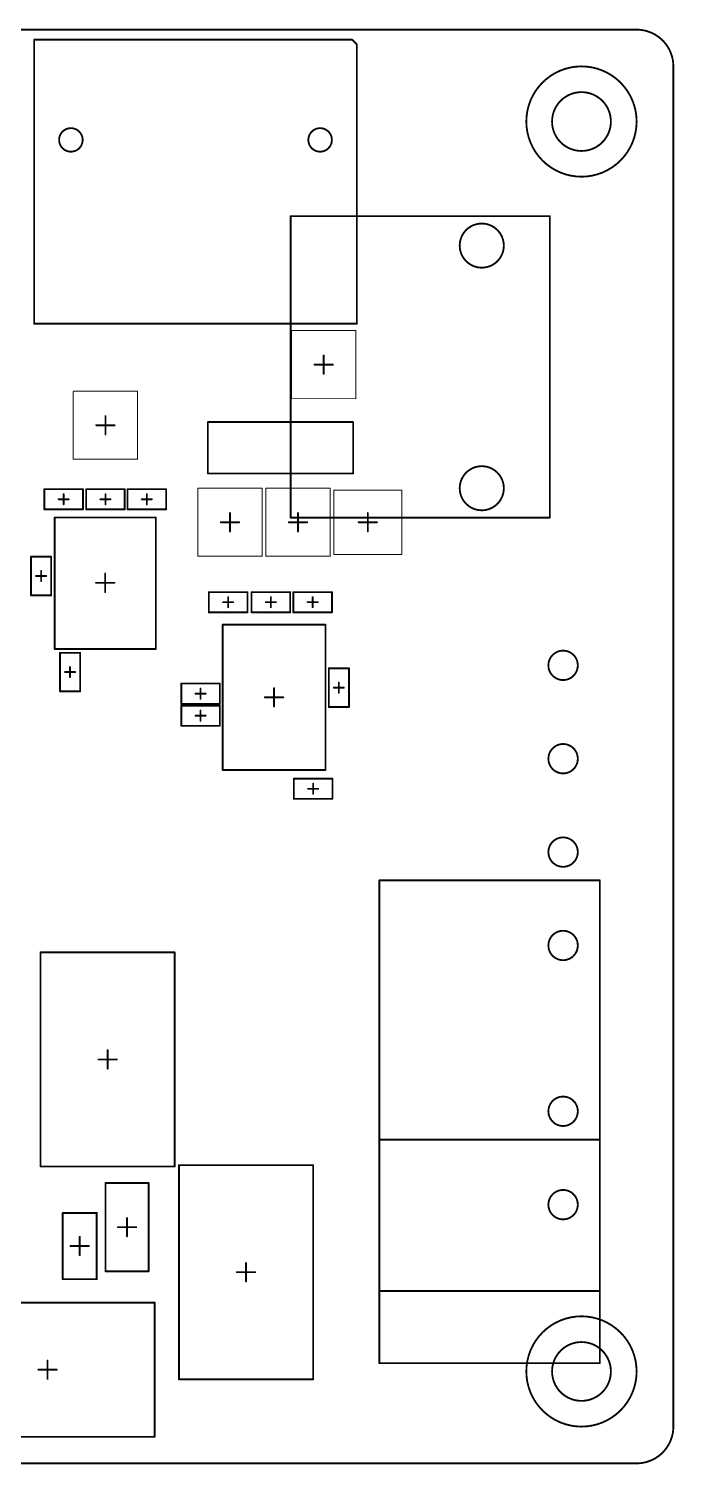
# Model space of a CAD drawing. Header units: millimetres. Extents: x 17 to 252, y 25 to 107.
# Drawn here: x 216.9 to 252.1, y 25 to 103 of the extents above; entities that cross this region are included whole.
import ezdxf

# ---------------------------------------------------------------- set-up
doc = ezdxf.new("R2010")
doc.units = ezdxf.units.MM
doc.layers.add('Mechanical1', color=6, linetype='Continuous')
doc.layers.add('Mechanical15', color=56, linetype='Continuous')

# ---------------------------------------------------------------- blocks, each defined once
blk = doc.blocks.new('AJ32_1008_SD70_RTE0_1')
at = {"layer": 'Mechanical15', "const_width": 0.1}
for points in [[(8.775, 6), (-8.775, 6)], [(-8.775, 6), (-8.775, -9.2)], [(8.775, 6), (8.775, -9.45)], [(-8.525, -9.45), (-8.775, -9.2)], [(8.775, -9.45), (-8.525, -9.45)]]:
    blk.add_lwpolyline(points, dxfattribs=at)
at = {"layer": 'Mechanical15', "const_width": 0.05}
for points in [[(-8.8, 6, 1), (-8.75, 6, 1)], [(-8.8, 6, 1), (-8.75, 6, 1)], [(8.75, 6, 1), (8.8, 6, 1)], [(8.75, 6, 1), (8.8, 6, 1)], [(-8.8, -9.2, 1), (-8.75, -9.2, 1)], [(-8.8, -9.2, 1), (-8.75, -9.2, 1)], [(-8.55, -9.45, 1), (-8.5, -9.45, 1)], [(-8.55, -9.45, 1), (-8.5, -9.45, 1)], [(8.75, -9.45, 1), (8.8, -9.45, 1)], [(8.75, -9.45, 1), (8.8, -9.45, 1)]]:
    blk.add_lwpolyline(points, format="xyb", close=True, dxfattribs=at)
blk = doc.blocks.new('CAPC1005X06N_67')
at = {"layer": 'Mechanical15', "const_width": 0.1}
for points in [[(-1.05, -0.55), (-1.05, 0.55)], [(1.05, 0.55), (-1.05, 0.55)], [(0.275, 0), (-0.275, 0)], [(0, -0.275), (0, 0.275)], [(1.05, -0.55), (1.05, 0.55)], [(1.05, -0.55), (-1.05, -0.55)]]:
    blk.add_lwpolyline(points, dxfattribs=at)
at = {"layer": 'Mechanical15', "const_width": 0.05}
for points in [[(-1.075, 0.55, 1), (-1.025, 0.55, 1)], [(-1.075, 0.55, 1), (-1.025, 0.55, 1)], [(-0.3, 0, 1), (-0.25, 0, 1)], [(-0.025, 0.275, 1), (0.025, 0.275, 1)], [(0.25, 0, 1), (0.3, 0, 1)], [(1.025, 0.55, 1), (1.075, 0.55, 1)], [(1.025, 0.55, 1), (1.075, 0.55, 1)], [(-1.075, -0.55, 1), (-1.025, -0.55, 1)], [(-1.075, -0.55, 1), (-1.025, -0.55, 1)], [(-0.025, -0.275, 1), (0.025, -0.275, 1)], [(1.025, -0.55, 1), (1.075, -0.55, 1)], [(1.025, -0.55, 1), (1.075, -0.55, 1)]]:
    blk.add_lwpolyline(points, format="xyb", close=True, dxfattribs=at)
blk = doc.blocks.new('CAPC1005X06N_68')
at = {"layer": 'Mechanical15', "const_width": 0.1}
for points in [[(-1.05, -0.55), (-1.05, 0.55)], [(-1.05, 0.55), (1.05, 0.55)], [(-0.275, 0), (0.275, 0)], [(0, -0.275), (0, 0.275)], [(1.05, -0.55), (1.05, 0.55)], [(-1.05, -0.55), (1.05, -0.55)]]:
    blk.add_lwpolyline(points, dxfattribs=at)
at = {"layer": 'Mechanical15', "const_width": 0.05}
for points in [[(-1.075, 0.55, 1), (-1.025, 0.55, 1)], [(-1.075, 0.55, 1), (-1.025, 0.55, 1)], [(-0.3, 0, 1), (-0.25, 0, 1)], [(-0.025, 0.275, 1), (0.025, 0.275, 1)], [(0.25, 0, 1), (0.3, 0, 1)], [(1.025, 0.55, 1), (1.075, 0.55, 1)], [(1.025, 0.55, 1), (1.075, 0.55, 1)], [(-1.075, -0.55, 1), (-1.025, -0.55, 1)], [(-1.075, -0.55, 1), (-1.025, -0.55, 1)], [(-0.025, -0.275, 1), (0.025, -0.275, 1)], [(1.025, -0.55, 1), (1.075, -0.55, 1)], [(1.025, -0.55, 1), (1.075, -0.55, 1)]]:
    blk.add_lwpolyline(points, format="xyb", close=True, dxfattribs=at)
blk = doc.blocks.new('CAPC1005X06N_69')
at = {"layer": 'Mechanical15', "const_width": 0.1}
for points in [[(-1.05, -0.55), (-1.05, 0.55)], [(1.05, 0.55), (-1.05, 0.55)], [(0.275, 0), (-0.275, 0)], [(0, -0.275), (0, 0.275)], [(1.05, -0.55), (1.05, 0.55)], [(1.05, -0.55), (-1.05, -0.55)]]:
    blk.add_lwpolyline(points, dxfattribs=at)
at = {"layer": 'Mechanical15', "const_width": 0.05}
for points in [[(-1.075, 0.55, 1), (-1.025, 0.55, 1)], [(-1.075, 0.55, 1), (-1.025, 0.55, 1)], [(-0.3, 0, 1), (-0.25, 0, 1)], [(-0.025, 0.275, 1), (0.025, 0.275, 1)], [(0.25, 0, 1), (0.3, 0, 1)], [(1.025, 0.55, 1), (1.075, 0.55, 1)], [(1.025, 0.55, 1), (1.075, 0.55, 1)], [(-1.075, -0.55, 1), (-1.025, -0.55, 1)], [(-1.075, -0.55, 1), (-1.025, -0.55, 1)], [(-0.025, -0.275, 1), (0.025, -0.275, 1)], [(1.025, -0.55, 1), (1.075, -0.55, 1)], [(1.025, -0.55, 1), (1.075, -0.55, 1)]]:
    blk.add_lwpolyline(points, format="xyb", close=True, dxfattribs=at)
blk = doc.blocks.new('CAPC1005X06N_70')
at = {"layer": 'Mechanical15', "const_width": 0.1}
for points in [[(-1.05, -0.55), (-1.05, 0.55)], [(-1.05, 0.55), (1.05, 0.55)], [(-0.275, 0), (0.275, 0)], [(0, -0.275), (0, 0.275)], [(1.05, -0.55), (1.05, 0.55)], [(-1.05, -0.55), (1.05, -0.55)]]:
    blk.add_lwpolyline(points, dxfattribs=at)
at = {"layer": 'Mechanical15', "const_width": 0.05}
for points in [[(-1.075, 0.55, 1), (-1.025, 0.55, 1)], [(-1.075, 0.55, 1), (-1.025, 0.55, 1)], [(-0.3, 0, 1), (-0.25, 0, 1)], [(-0.025, 0.275, 1), (0.025, 0.275, 1)], [(0.25, 0, 1), (0.3, 0, 1)], [(1.025, 0.55, 1), (1.075, 0.55, 1)], [(1.025, 0.55, 1), (1.075, 0.55, 1)], [(-1.075, -0.55, 1), (-1.025, -0.55, 1)], [(-1.075, -0.55, 1), (-1.025, -0.55, 1)], [(-0.025, -0.275, 1), (0.025, -0.275, 1)], [(1.025, -0.55, 1), (1.075, -0.55, 1)], [(1.025, -0.55, 1), (1.075, -0.55, 1)]]:
    blk.add_lwpolyline(points, format="xyb", close=True, dxfattribs=at)
blk = doc.blocks.new('CAPC1005X06N_71')
at = {"layer": 'Mechanical15', "const_width": 0.1}
for points in [[(-1.05, -0.55), (-1.05, 0.55)], [(-1.05, 0.55), (1.05, 0.55)], [(-0.275, 0), (0.275, 0)], [(0, -0.275), (0, 0.275)], [(1.05, -0.55), (1.05, 0.55)], [(-1.05, -0.55), (1.05, -0.55)]]:
    blk.add_lwpolyline(points, dxfattribs=at)
at = {"layer": 'Mechanical15', "const_width": 0.05}
for points in [[(-1.075, 0.55, 1), (-1.025, 0.55, 1)], [(-1.075, 0.55, 1), (-1.025, 0.55, 1)], [(-0.3, 0, 1), (-0.25, 0, 1)], [(-0.025, 0.275, 1), (0.025, 0.275, 1)], [(0.25, 0, 1), (0.3, 0, 1)], [(1.025, 0.55, 1), (1.075, 0.55, 1)], [(1.025, 0.55, 1), (1.075, 0.55, 1)], [(-1.075, -0.55, 1), (-1.025, -0.55, 1)], [(-1.075, -0.55, 1), (-1.025, -0.55, 1)], [(-0.025, -0.275, 1), (0.025, -0.275, 1)], [(1.025, -0.55, 1), (1.075, -0.55, 1)], [(1.025, -0.55, 1), (1.075, -0.55, 1)]]:
    blk.add_lwpolyline(points, format="xyb", close=True, dxfattribs=at)
blk = doc.blocks.new('CAPC1005X06N_72')
at = {"layer": 'Mechanical15', "const_width": 0.1}
for points in [[(-1.05, -0.55), (-1.05, 0.55)], [(-1.05, 0.55), (1.05, 0.55)], [(-0.275, 0), (0.275, 0)], [(0, -0.275), (0, 0.275)], [(1.05, -0.55), (1.05, 0.55)], [(-1.05, -0.55), (1.05, -0.55)]]:
    blk.add_lwpolyline(points, dxfattribs=at)
at = {"layer": 'Mechanical15', "const_width": 0.05}
for points in [[(-1.075, 0.55, 1), (-1.025, 0.55, 1)], [(-1.075, 0.55, 1), (-1.025, 0.55, 1)], [(-0.3, 0, 1), (-0.25, 0, 1)], [(-0.025, 0.275, 1), (0.025, 0.275, 1)], [(0.25, 0, 1), (0.3, 0, 1)], [(1.025, 0.55, 1), (1.075, 0.55, 1)], [(1.025, 0.55, 1), (1.075, 0.55, 1)], [(-1.075, -0.55, 1), (-1.025, -0.55, 1)], [(-1.075, -0.55, 1), (-1.025, -0.55, 1)], [(-0.025, -0.275, 1), (0.025, -0.275, 1)], [(1.025, -0.55, 1), (1.075, -0.55, 1)], [(1.025, -0.55, 1), (1.075, -0.55, 1)]]:
    blk.add_lwpolyline(points, format="xyb", close=True, dxfattribs=at)
blk = doc.blocks.new('AJA1_1004_TJSR_RAM0_82')
at = {"layer": 'Mechanical15', "const_width": 0.1}
for points in [[(-8.2, 3.7), (-8.2, -10.3)], [(-8.2, 3.7), (7.6, 3.7)], [(7.6, 3.7), (8.2, 3.7)], [(8.2, 3.7), (8.2, -10.4)], [(-8.2, -10.3), (-8.2, -10.4)], [(-8.2, -10.4), (-7.5, -10.4)], [(-7.5, -10.4), (8.2, -10.4)]]:
    blk.add_lwpolyline(points, dxfattribs=at)
at = {"layer": 'Mechanical15', "const_width": 0.05}
for points in [[(-8.225, 3.7, 1), (-8.175, 3.7, 1)], [(-8.225, 3.7, 1), (-8.175, 3.7, 1)], [(7.575, 3.7, 1), (7.625, 3.7, 1)], [(7.575, 3.7, 1), (7.625, 3.7, 1)], [(8.175, 3.7, 1), (8.225, 3.7, 1)], [(8.175, 3.7, 1), (8.225, 3.7, 1)], [(-8.225, -10.3, 1), (-8.175, -10.3, 1)], [(-8.225, -10.3, 1), (-8.175, -10.3, 1)], [(-8.225, -10.4, 1), (-8.175, -10.4, 1)], [(-8.225, -10.4, 1), (-8.175, -10.4, 1)], [(-7.525, -10.4, 1), (-7.475, -10.4, 1)], [(-7.525, -10.4, 1), (-7.475, -10.4, 1)], [(8.175, -10.4, 1), (8.225, -10.4, 1)], [(8.175, -10.4, 1), (8.225, -10.4, 1)]]:
    blk.add_lwpolyline(points, format="xyb", close=True, dxfattribs=at)
blk = doc.blocks.new('AJ23_1003_T8P0_VFC0_84')
at = {"layer": 'Mechanical15', "const_width": 0.1}
for points in [[(-3.95, 1.4), (3.95, 1.4)], [(-3.95, -1.4), (-3.95, 1.4)], [(3.95, -1.4), (3.95, 1.4)], [(-3.95, -1.4), (3.95, -1.4)]]:
    blk.add_lwpolyline(points, dxfattribs=at)
at = {"layer": 'Mechanical15', "const_width": 0.05}
for points in [[(-3.975, 1.4, 1), (-3.925, 1.4, 1)], [(-3.975, 1.4, 1), (-3.925, 1.4, 1)], [(3.925, 1.4, 1), (3.975, 1.4, 1)], [(3.925, 1.4, 1), (3.975, 1.4, 1)], [(-3.975, -1.4, 1), (-3.925, -1.4, 1)], [(-3.975, -1.4, 1), (-3.925, -1.4, 1)], [(3.925, -1.4, 1), (3.975, -1.4, 1)], [(3.925, -1.4, 1), (3.975, -1.4, 1)]]:
    blk.add_lwpolyline(points, format="xyb", close=True, dxfattribs=at)
blk = doc.blocks.new('AJ61_1004_TAPR_RNS0_86')
at = {"layer": 'Mechanical15', "const_width": 0.1}
for points in [[(-3.54, 2), (18.8, 2)], [(-3.54, 2), (-3.54, -10)], [(18.8, 2), (18.8, -10)], [(-3.54, -10), (18.8, -10)]]:
    blk.add_lwpolyline(points, dxfattribs=at)
at = {"layer": 'Mechanical15', "const_width": 0.05}
for points in [[(-3.565, 2, 1), (-3.515, 2, 1)], [(-3.565, 2, 1), (-3.515, 2, 1)], [(18.775, 2, 1), (18.825, 2, 1)], [(18.775, 2, 1), (18.825, 2, 1)], [(-3.565, -10, 1), (-3.515, -10, 1)], [(-3.565, -10, 1), (-3.515, -10, 1)], [(18.775, -10, 1), (18.825, -10, 1)], [(18.775, -10, 1), (18.825, -10, 1)]]:
    blk.add_lwpolyline(points, format="xyb", close=True, dxfattribs=at)
blk = doc.blocks.new('AJ61_1002_TAPR_RNS0_87')
at = {"layer": 'Mechanical15', "const_width": 0.1}
for points in [[(-3.54, 2), (-3.54, -10)], [(-3.54, 2), (8.62, 2)], [(8.62, 2), (8.62, -10)], [(-3.54, -10), (8.62, -10)]]:
    blk.add_lwpolyline(points, dxfattribs=at)
at = {"layer": 'Mechanical15', "const_width": 0.05}
for points in [[(-3.565, 2, 1), (-3.515, 2, 1)], [(-3.565, 2, 1), (-3.515, 2, 1)], [(8.595, 2, 1), (8.645, 2, 1)], [(8.595, 2, 1), (8.645, 2, 1)], [(-3.565, -10, 1), (-3.515, -10, 1)], [(-3.565, -10, 1), (-3.515, -10, 1)], [(8.595, -10, 1), (8.645, -10, 1)], [(8.595, -10, 1), (8.645, -10, 1)]]:
    blk.add_lwpolyline(points, format="xyb", close=True, dxfattribs=at)
blk = doc.blocks.new('RESC3216X08N_156')
at = {"layer": 'Mechanical15', "const_width": 0.1}
for points in [[(-2.4, 1.175), (2.4, 1.175)], [(-2.4, 1.175), (-2.4, -1.175)], [(2.4, 1.175), (2.4, -1.175)], [(-0.5, 0), (0.5, 0)], [(0, 0.5), (0, -0.5)], [(-2.4, -1.175), (2.4, -1.175)]]:
    blk.add_lwpolyline(points, dxfattribs=at)
at = {"layer": 'Mechanical15', "const_width": 0.05}
for points in [[(-2.425, 1.175, 1), (-2.375, 1.175, 1)], [(-2.425, 1.175, 1), (-2.375, 1.175, 1)], [(2.375, 1.175, 1), (2.425, 1.175, 1)], [(2.375, 1.175, 1), (2.425, 1.175, 1)], [(-0.525, 0, 1), (-0.475, 0, 1)], [(-0.025, 0.5, 1), (0.025, 0.5, 1)], [(0.475, 0, 1), (0.525, 0, 1)], [(-0.025, -0.5, 1), (0.025, -0.5, 1)], [(-2.425, -1.175, 1), (-2.375, -1.175, 1)], [(-2.425, -1.175, 1), (-2.375, -1.175, 1)], [(2.375, -1.175, 1), (2.425, -1.175, 1)], [(2.375, -1.175, 1), (2.425, -1.175, 1)]]:
    blk.add_lwpolyline(points, format="xyb", close=True, dxfattribs=at)
blk = doc.blocks.new('RESC1005X04N_209')
at = {"layer": 'Mechanical15', "const_width": 0.1}
for points in [[(-1.05, 0.55), (1.05, 0.55)], [(-1.05, -0.55), (-1.05, 0.55)], [(-0.275, 0), (0.275, 0)], [(0, -0.275), (0, 0.275)], [(1.05, -0.55), (1.05, 0.55)], [(-1.05, -0.55), (1.05, -0.55)]]:
    blk.add_lwpolyline(points, dxfattribs=at)
at = {"layer": 'Mechanical15', "const_width": 0.05}
for points in [[(-1.075, 0.55, 1), (-1.025, 0.55, 1)], [(-1.075, 0.55, 1), (-1.025, 0.55, 1)], [(-0.3, 0, 1), (-0.25, 0, 1)], [(-0.025, 0.275, 1), (0.025, 0.275, 1)], [(0.25, 0, 1), (0.3, 0, 1)], [(1.025, 0.55, 1), (1.075, 0.55, 1)], [(1.025, 0.55, 1), (1.075, 0.55, 1)], [(-1.075, -0.55, 1), (-1.025, -0.55, 1)], [(-1.075, -0.55, 1), (-1.025, -0.55, 1)], [(-0.025, -0.275, 1), (0.025, -0.275, 1)], [(1.025, -0.55, 1), (1.075, -0.55, 1)], [(1.025, -0.55, 1), (1.075, -0.55, 1)]]:
    blk.add_lwpolyline(points, format="xyb", close=True, dxfattribs=at)
blk = doc.blocks.new('RESC1005X04N_210')
at = {"layer": 'Mechanical15', "const_width": 0.1}
for points in [[(-1.05, 0.55), (1.05, 0.55)], [(-1.05, 0.55), (-1.05, -0.55)], [(-0.275, 0), (0.275, 0)], [(0, 0.275), (0, -0.275)], [(1.05, 0.55), (1.05, -0.55)], [(-1.05, -0.55), (1.05, -0.55)]]:
    blk.add_lwpolyline(points, dxfattribs=at)
at = {"layer": 'Mechanical15', "const_width": 0.05}
for points in [[(-1.075, 0.55, 1), (-1.025, 0.55, 1)], [(-1.075, 0.55, 1), (-1.025, 0.55, 1)], [(-0.3, 0, 1), (-0.25, 0, 1)], [(-0.025, 0.275, 1), (0.025, 0.275, 1)], [(0.25, 0, 1), (0.3, 0, 1)], [(1.025, 0.55, 1), (1.075, 0.55, 1)], [(1.025, 0.55, 1), (1.075, 0.55, 1)], [(-1.075, -0.55, 1), (-1.025, -0.55, 1)], [(-1.075, -0.55, 1), (-1.025, -0.55, 1)], [(-0.025, -0.275, 1), (0.025, -0.275, 1)], [(1.025, -0.55, 1), (1.075, -0.55, 1)], [(1.025, -0.55, 1), (1.075, -0.55, 1)]]:
    blk.add_lwpolyline(points, format="xyb", close=True, dxfattribs=at)
blk = doc.blocks.new('RESC1005X04N_211')
at = {"layer": 'Mechanical15', "const_width": 0.1}
for points in [[(-1.05, 0.55), (1.05, 0.55)], [(-1.05, -0.55), (-1.05, 0.55)], [(-0.275, 0), (0.275, 0)], [(0, -0.275), (0, 0.275)], [(1.05, -0.55), (1.05, 0.55)], [(-1.05, -0.55), (1.05, -0.55)]]:
    blk.add_lwpolyline(points, dxfattribs=at)
at = {"layer": 'Mechanical15', "const_width": 0.05}
for points in [[(-1.075, 0.55, 1), (-1.025, 0.55, 1)], [(-1.075, 0.55, 1), (-1.025, 0.55, 1)], [(-0.3, 0, 1), (-0.25, 0, 1)], [(-0.025, 0.275, 1), (0.025, 0.275, 1)], [(0.25, 0, 1), (0.3, 0, 1)], [(1.025, 0.55, 1), (1.075, 0.55, 1)], [(1.025, 0.55, 1), (1.075, 0.55, 1)], [(-1.075, -0.55, 1), (-1.025, -0.55, 1)], [(-1.075, -0.55, 1), (-1.025, -0.55, 1)], [(-0.025, -0.275, 1), (0.025, -0.275, 1)], [(1.025, -0.55, 1), (1.075, -0.55, 1)], [(1.025, -0.55, 1), (1.075, -0.55, 1)]]:
    blk.add_lwpolyline(points, format="xyb", close=True, dxfattribs=at)
blk = doc.blocks.new('RESC1005X04N_212')
at = {"layer": 'Mechanical15', "const_width": 0.1}
for points in [[(-1.05, 0.55), (1.05, 0.55)], [(-1.05, -0.55), (-1.05, 0.55)], [(-0.275, 0), (0.275, 0)], [(0, -0.275), (0, 0.275)], [(1.05, -0.55), (1.05, 0.55)], [(-1.05, -0.55), (1.05, -0.55)]]:
    blk.add_lwpolyline(points, dxfattribs=at)
at = {"layer": 'Mechanical15', "const_width": 0.05}
for points in [[(-1.075, 0.55, 1), (-1.025, 0.55, 1)], [(-1.075, 0.55, 1), (-1.025, 0.55, 1)], [(-0.3, 0, 1), (-0.25, 0, 1)], [(-0.025, 0.275, 1), (0.025, 0.275, 1)], [(0.25, 0, 1), (0.3, 0, 1)], [(1.025, 0.55, 1), (1.075, 0.55, 1)], [(1.025, 0.55, 1), (1.075, 0.55, 1)], [(-1.075, -0.55, 1), (-1.025, -0.55, 1)], [(-1.075, -0.55, 1), (-1.025, -0.55, 1)], [(-0.025, -0.275, 1), (0.025, -0.275, 1)], [(1.025, -0.55, 1), (1.075, -0.55, 1)], [(1.025, -0.55, 1), (1.075, -0.55, 1)]]:
    blk.add_lwpolyline(points, format="xyb", close=True, dxfattribs=at)
blk = doc.blocks.new('RESC1005X04N_213')
at = {"layer": 'Mechanical15', "const_width": 0.1}
for points in [[(-1.05, 0.55), (1.05, 0.55)], [(-1.05, -0.55), (-1.05, 0.55)], [(-0.275, 0), (0.275, 0)], [(0, -0.275), (0, 0.275)], [(1.05, -0.55), (1.05, 0.55)], [(-1.05, -0.55), (1.05, -0.55)]]:
    blk.add_lwpolyline(points, dxfattribs=at)
at = {"layer": 'Mechanical15', "const_width": 0.05}
for points in [[(-1.075, 0.55, 1), (-1.025, 0.55, 1)], [(-1.075, 0.55, 1), (-1.025, 0.55, 1)], [(-0.3, 0, 1), (-0.25, 0, 1)], [(-0.025, 0.275, 1), (0.025, 0.275, 1)], [(0.25, 0, 1), (0.3, 0, 1)], [(1.025, 0.55, 1), (1.075, 0.55, 1)], [(1.025, 0.55, 1), (1.075, 0.55, 1)], [(-1.075, -0.55, 1), (-1.025, -0.55, 1)], [(-1.075, -0.55, 1), (-1.025, -0.55, 1)], [(-0.025, -0.275, 1), (0.025, -0.275, 1)], [(1.025, -0.55, 1), (1.075, -0.55, 1)], [(1.025, -0.55, 1), (1.075, -0.55, 1)]]:
    blk.add_lwpolyline(points, format="xyb", close=True, dxfattribs=at)
blk = doc.blocks.new('RESC1005X04N_214')
at = {"layer": 'Mechanical15', "const_width": 0.1}
for points in [[(-1.05, 0.55), (1.05, 0.55)], [(-1.05, -0.55), (-1.05, 0.55)], [(-0.275, 0), (0.275, 0)], [(0, -0.275), (0, 0.275)], [(1.05, -0.55), (1.05, 0.55)], [(-1.05, -0.55), (1.05, -0.55)]]:
    blk.add_lwpolyline(points, dxfattribs=at)
at = {"layer": 'Mechanical15', "const_width": 0.05}
for points in [[(-1.075, 0.55, 1), (-1.025, 0.55, 1)], [(-1.075, 0.55, 1), (-1.025, 0.55, 1)], [(-0.3, 0, 1), (-0.25, 0, 1)], [(-0.025, 0.275, 1), (0.025, 0.275, 1)], [(0.25, 0, 1), (0.3, 0, 1)], [(1.025, 0.55, 1), (1.075, 0.55, 1)], [(1.025, 0.55, 1), (1.075, 0.55, 1)], [(-1.075, -0.55, 1), (-1.025, -0.55, 1)], [(-1.075, -0.55, 1), (-1.025, -0.55, 1)], [(-0.025, -0.275, 1), (0.025, -0.275, 1)], [(1.025, -0.55, 1), (1.075, -0.55, 1)], [(1.025, -0.55, 1), (1.075, -0.55, 1)]]:
    blk.add_lwpolyline(points, format="xyb", close=True, dxfattribs=at)
blk = doc.blocks.new('SOT95P230X117_3N_264')
at = {"layer": 'Mechanical15'}
for points, const_width in [([(-1.85, -1.75), (-1.85, 1.75)], 0.05), ([(1.85, 1.75), (-1.85, 1.75)], 0.05), ([(1.85, -1.75), (1.85, 1.75)], 0.05), ([(0.5, 0), (-0.5, 0)], 0.1), ([(0, -0.5), (0, 0.5)], 0.1), ([(1.85, -1.75), (-1.85, -1.75)], 0.05)]:
    blk.add_lwpolyline(points, dxfattribs=dict(at, const_width=const_width))
for points, const_width in [([(-1.863, 1.75, 1), (-1.838, 1.75, 1)], 0.025), ([(-1.863, 1.75, 1), (-1.838, 1.75, 1)], 0.025), ([(1.837, 1.75, 1), (1.862, 1.75, 1)], 0.025), ([(1.837, 1.75, 1), (1.862, 1.75, 1)], 0.025), ([(-0.525, 0, 1), (-0.475, 0, 1)], 0.05), ([(-0.025, 0.5, 1), (0.025, 0.5, 1)], 0.05), ([(0.475, 0, 1), (0.525, 0, 1)], 0.05), ([(-0.025, -0.5, 1), (0.025, -0.5, 1)], 0.05), ([(-1.863, -1.75, 1), (-1.838, -1.75, 1)], 0.025), ([(-1.863, -1.75, 1), (-1.838, -1.75, 1)], 0.025), ([(1.837, -1.75, 1), (1.862, -1.75, 1)], 0.025), ([(1.837, -1.75, 1), (1.862, -1.75, 1)], 0.025)]:
    blk.add_lwpolyline(points, format="xyb", close=True, dxfattribs=dict(at, const_width=const_width))
blk = doc.blocks.new('SOT95P230X111_3N_265')
at = {"layer": 'Mechanical15'}
for points, const_width in [([(-1.85, -1.75), (-1.85, 1.75)], 0.05), ([(1.85, 1.75), (-1.85, 1.75)], 0.05), ([(1.85, -1.75), (1.85, 1.75)], 0.05), ([(0.5, 0), (-0.5, 0)], 0.1), ([(0, -0.5), (0, 0.5)], 0.1), ([(1.85, -1.75), (-1.85, -1.75)], 0.05)]:
    blk.add_lwpolyline(points, dxfattribs=dict(at, const_width=const_width))
for points, const_width in [([(-1.863, 1.75, 1), (-1.838, 1.75, 1)], 0.025), ([(-1.863, 1.75, 1), (-1.838, 1.75, 1)], 0.025), ([(1.837, 1.75, 1), (1.862, 1.75, 1)], 0.025), ([(1.837, 1.75, 1), (1.862, 1.75, 1)], 0.025), ([(-0.525, 0, 1), (-0.475, 0, 1)], 0.05), ([(-0.025, 0.5, 1), (0.025, 0.5, 1)], 0.05), ([(0.475, 0, 1), (0.525, 0, 1)], 0.05), ([(-0.025, -0.5, 1), (0.025, -0.5, 1)], 0.05), ([(-1.863, -1.75, 1), (-1.838, -1.75, 1)], 0.025), ([(-1.863, -1.75, 1), (-1.838, -1.75, 1)], 0.025), ([(1.837, -1.75, 1), (1.862, -1.75, 1)], 0.025), ([(1.837, -1.75, 1), (1.862, -1.75, 1)], 0.025)]:
    blk.add_lwpolyline(points, format="xyb", close=True, dxfattribs=dict(at, const_width=const_width))
blk = doc.blocks.new('SOT95P230X111_3N_266')
at = {"layer": 'Mechanical15'}
for points, const_width in [([(-1.85, 1.75), (-1.85, -1.75)], 0.05), ([(-1.85, 1.75), (1.85, 1.75)], 0.05), ([(1.85, 1.75), (1.85, -1.75)], 0.05), ([(-0.5, 0), (0.5, 0)], 0.1), ([(0, 0.5), (0, -0.5)], 0.1), ([(-1.85, -1.75), (1.85, -1.75)], 0.05)]:
    blk.add_lwpolyline(points, dxfattribs=dict(at, const_width=const_width))
for points, const_width in [([(-1.863, 1.75, 1), (-1.838, 1.75, 1)], 0.025), ([(-1.863, 1.75, 1), (-1.838, 1.75, 1)], 0.025), ([(1.837, 1.75, 1), (1.862, 1.75, 1)], 0.025), ([(1.837, 1.75, 1), (1.862, 1.75, 1)], 0.025), ([(-0.525, 0, 1), (-0.475, 0, 1)], 0.05), ([(-0.025, 0.5, 1), (0.025, 0.5, 1)], 0.05), ([(0.475, 0, 1), (0.525, 0, 1)], 0.05), ([(-0.025, -0.5, 1), (0.025, -0.5, 1)], 0.05), ([(-1.863, -1.75, 1), (-1.838, -1.75, 1)], 0.025), ([(-1.863, -1.75, 1), (-1.838, -1.75, 1)], 0.025), ([(1.837, -1.75, 1), (1.862, -1.75, 1)], 0.025), ([(1.837, -1.75, 1), (1.862, -1.75, 1)], 0.025)]:
    blk.add_lwpolyline(points, format="xyb", close=True, dxfattribs=dict(at, const_width=const_width))
blk = doc.blocks.new('SOT95P230X111_3N_267')
at = {"layer": 'Mechanical15'}
for points, const_width in [([(-1.85, -1.75), (-1.85, 1.75)], 0.05), ([(1.85, 1.75), (-1.85, 1.75)], 0.05), ([(1.85, -1.75), (1.85, 1.75)], 0.05), ([(0.5, 0), (-0.5, 0)], 0.1), ([(0, -0.5), (0, 0.5)], 0.1), ([(1.85, -1.75), (-1.85, -1.75)], 0.05)]:
    blk.add_lwpolyline(points, dxfattribs=dict(at, const_width=const_width))
for points, const_width in [([(-1.863, 1.75, 1), (-1.838, 1.75, 1)], 0.025), ([(-1.863, 1.75, 1), (-1.838, 1.75, 1)], 0.025), ([(1.837, 1.75, 1), (1.862, 1.75, 1)], 0.025), ([(1.837, 1.75, 1), (1.862, 1.75, 1)], 0.025), ([(-0.525, 0, 1), (-0.475, 0, 1)], 0.05), ([(-0.025, 0.5, 1), (0.025, 0.5, 1)], 0.05), ([(0.475, 0, 1), (0.525, 0, 1)], 0.05), ([(-0.025, -0.5, 1), (0.025, -0.5, 1)], 0.05), ([(-1.863, -1.75, 1), (-1.838, -1.75, 1)], 0.025), ([(-1.863, -1.75, 1), (-1.838, -1.75, 1)], 0.025), ([(1.837, -1.75, 1), (1.862, -1.75, 1)], 0.025), ([(1.837, -1.75, 1), (1.862, -1.75, 1)], 0.025)]:
    blk.add_lwpolyline(points, format="xyb", close=True, dxfattribs=dict(at, const_width=const_width))
blk = doc.blocks.new('SOT95P230X111_3N_268')
at = {"layer": 'Mechanical15'}
for points, const_width in [([(-1.85, 1.75), (-1.85, -1.75)], 0.05), ([(1.85, 1.75), (-1.85, 1.75)], 0.05), ([(1.85, 1.75), (1.85, -1.75)], 0.05), ([(0.5, 0), (-0.5, 0)], 0.1), ([(0, 0.5), (0, -0.5)], 0.1), ([(1.85, -1.75), (-1.85, -1.75)], 0.05)]:
    blk.add_lwpolyline(points, dxfattribs=dict(at, const_width=const_width))
for points, const_width in [([(-1.863, 1.75, 1), (-1.838, 1.75, 1)], 0.025), ([(-1.863, 1.75, 1), (-1.838, 1.75, 1)], 0.025), ([(1.837, 1.75, 1), (1.862, 1.75, 1)], 0.025), ([(1.837, 1.75, 1), (1.862, 1.75, 1)], 0.025), ([(-0.525, 0, 1), (-0.475, 0, 1)], 0.05), ([(-0.025, 0.5, 1), (0.025, 0.5, 1)], 0.05), ([(0.475, 0, 1), (0.525, 0, 1)], 0.05), ([(-0.025, -0.5, 1), (0.025, -0.5, 1)], 0.05), ([(-1.863, -1.75, 1), (-1.838, -1.75, 1)], 0.025), ([(-1.863, -1.75, 1), (-1.838, -1.75, 1)], 0.025), ([(1.837, -1.75, 1), (1.862, -1.75, 1)], 0.025), ([(1.837, -1.75, 1), (1.862, -1.75, 1)], 0.025)]:
    blk.add_lwpolyline(points, format="xyb", close=True, dxfattribs=dict(at, const_width=const_width))
blk = doc.blocks.new('TO228P970_3N_276')
at = {"layer": 'Mechanical15', "const_width": 0.1}
for points in [[(-5.825, 3.65), (-5.825, -3.65)], [(5.825, 3.65), (-5.825, 3.65)], [(5.825, 3.65), (5.825, -3.65)], [(0.5, 0), (-0.5, 0)], [(0, 0.5), (0, -0.5)], [(5.825, -3.65), (-5.825, -3.65)]]:
    blk.add_lwpolyline(points, dxfattribs=at)
at = {"layer": 'Mechanical15', "const_width": 0.05}
for points in [[(-5.85, 3.65, 1), (-5.8, 3.65, 1)], [(-5.85, 3.65, 1), (-5.8, 3.65, 1)], [(5.8, 3.65, 1), (5.85, 3.65, 1)], [(5.8, 3.65, 1), (5.85, 3.65, 1)], [(-0.525, 0, 1), (-0.475, 0, 1)], [(-0.025, 0.5, 1), (0.025, 0.5, 1)], [(0.475, 0, 1), (0.525, 0, 1)], [(-0.025, -0.5, 1), (0.025, -0.5, 1)], [(-5.85, -3.65, 1), (-5.8, -3.65, 1)], [(-5.85, -3.65, 1), (-5.8, -3.65, 1)], [(5.8, -3.65, 1), (5.85, -3.65, 1)], [(5.8, -3.65, 1), (5.85, -3.65, 1)]]:
    blk.add_lwpolyline(points, format="xyb", close=True, dxfattribs=at)
blk = doc.blocks.new('TO228P970_3N_278')
at = {"layer": 'Mechanical15', "const_width": 0.1}
for points in [[(-5.825, -3.65), (-5.825, 3.65)], [(5.825, 3.65), (-5.825, 3.65)], [(5.825, -3.65), (5.825, 3.65)], [(0.5, 0), (-0.5, 0)], [(0, -0.5), (0, 0.5)], [(5.825, -3.65), (-5.825, -3.65)]]:
    blk.add_lwpolyline(points, dxfattribs=at)
at = {"layer": 'Mechanical15', "const_width": 0.05}
for points in [[(-5.85, 3.65, 1), (-5.8, 3.65, 1)], [(-5.85, 3.65, 1), (-5.8, 3.65, 1)], [(5.8, 3.65, 1), (5.85, 3.65, 1)], [(5.8, 3.65, 1), (5.85, 3.65, 1)], [(-0.525, 0, 1), (-0.475, 0, 1)], [(-0.025, 0.5, 1), (0.025, 0.5, 1)], [(0.475, 0, 1), (0.525, 0, 1)], [(-0.025, -0.5, 1), (0.025, -0.5, 1)], [(-5.85, -3.65, 1), (-5.8, -3.65, 1)], [(-5.85, -3.65, 1), (-5.8, -3.65, 1)], [(5.8, -3.65, 1), (5.85, -3.65, 1)], [(5.8, -3.65, 1), (5.85, -3.65, 1)]]:
    blk.add_lwpolyline(points, format="xyb", close=True, dxfattribs=at)
blk = doc.blocks.new('TO228P970_3N_279')
at = {"layer": 'Mechanical15', "const_width": 0.1}
for points in [[(-5.825, 3.65), (-5.825, -3.65)], [(-5.825, 3.65), (5.825, 3.65)], [(5.825, 3.65), (5.825, -3.65)], [(-0.5, 0), (0.5, 0)], [(0, 0.5), (0, -0.5)], [(-5.825, -3.65), (5.825, -3.65)]]:
    blk.add_lwpolyline(points, dxfattribs=at)
at = {"layer": 'Mechanical15', "const_width": 0.05}
for points in [[(-5.85, 3.65, 1), (-5.8, 3.65, 1)], [(-5.85, 3.65, 1), (-5.8, 3.65, 1)], [(5.8, 3.65, 1), (5.85, 3.65, 1)], [(5.8, 3.65, 1), (5.85, 3.65, 1)], [(-0.525, 0, 1), (-0.475, 0, 1)], [(-0.025, 0.5, 1), (0.025, 0.5, 1)], [(0.475, 0, 1), (0.525, 0, 1)], [(-0.025, -0.5, 1), (0.025, -0.5, 1)], [(-5.85, -3.65, 1), (-5.8, -3.65, 1)], [(-5.85, -3.65, 1), (-5.8, -3.65, 1)], [(5.8, -3.65, 1), (5.85, -3.65, 1)], [(5.8, -3.65, 1), (5.85, -3.65, 1)]]:
    blk.add_lwpolyline(points, format="xyb", close=True, dxfattribs=at)
blk = doc.blocks.new('SOIC127P600X175_8N_289')
at = {"layer": 'Mechanical15', "const_width": 0.1}
for points in [[(-3.55, 2.75), (-3.55, -2.75)], [(-3.55, 2.75), (3.6, 2.75)], [(3.6, 2.75), (3.6, -2.75)], [(-0.5, 0), (0.5, 0)], [(0, 0.5), (0, -0.5)], [(-3.55, -2.75), (3.6, -2.75)]]:
    blk.add_lwpolyline(points, dxfattribs=at)
at = {"layer": 'Mechanical15', "const_width": 0.05}
for points in [[(-3.575, 2.75, 1), (-3.525, 2.75, 1)], [(-3.575, 2.75, 1), (-3.525, 2.75, 1)], [(3.575, 2.75, 1), (3.625, 2.75, 1)], [(3.575, 2.75, 1), (3.625, 2.75, 1)], [(-0.525, 0, 1), (-0.475, 0, 1)], [(-0.025, 0.5, 1), (0.025, 0.5, 1)], [(0.475, 0, 1), (0.525, 0, 1)], [(-0.025, -0.5, 1), (0.025, -0.5, 1)], [(-3.575, -2.75, 1), (-3.525, -2.75, 1)], [(-3.575, -2.75, 1), (-3.525, -2.75, 1)], [(3.575, -2.75, 1), (3.625, -2.75, 1)], [(3.575, -2.75, 1), (3.625, -2.75, 1)]]:
    blk.add_lwpolyline(points, format="xyb", close=True, dxfattribs=at)
blk = doc.blocks.new('TSOP65P640X120_16N_290')
at = {"layer": 'Mechanical15', "const_width": 0.1}
for points in [[(3.95, 2.8), (-3.95, 2.8)], [(-3.95, -2.8), (-3.95, 2.8)], [(3.95, -2.8), (3.95, 2.8)], [(0.5, 0), (-0.5, 0)], [(0, -0.5), (0, 0.5)], [(3.95, -2.8), (-3.95, -2.8)]]:
    blk.add_lwpolyline(points, dxfattribs=at)
at = {"layer": 'Mechanical15', "const_width": 0.05}
for points in [[(-3.975, 2.8, 1), (-3.925, 2.8, 1)], [(-3.975, 2.8, 1), (-3.925, 2.8, 1)], [(3.925, 2.8, 1), (3.975, 2.8, 1)], [(3.925, 2.8, 1), (3.975, 2.8, 1)], [(-0.525, 0, 1), (-0.475, 0, 1)], [(-0.025, 0.5, 1), (0.025, 0.5, 1)], [(0.475, 0, 1), (0.525, 0, 1)], [(-0.025, -0.5, 1), (0.025, -0.5, 1)], [(-3.975, -2.8, 1), (-3.925, -2.8, 1)], [(-3.975, -2.8, 1), (-3.925, -2.8, 1)], [(3.925, -2.8, 1), (3.975, -2.8, 1)], [(3.925, -2.8, 1), (3.975, -2.8, 1)]]:
    blk.add_lwpolyline(points, format="xyb", close=True, dxfattribs=at)
blk = doc.blocks.new('RESC2012X07N_296')
at = {"layer": 'Mechanical15', "const_width": 0.1}
for points in [[(1.8, 0.925), (-1.8, 0.925)], [(-1.8, -0.925), (-1.8, 0.925)], [(1.8, -0.925), (1.8, 0.925)], [(0.5, 0), (-0.5, 0)], [(0, -0.5), (0, 0.5)], [(1.8, -0.925), (-1.8, -0.925)]]:
    blk.add_lwpolyline(points, dxfattribs=at)
at = {"layer": 'Mechanical15', "const_width": 0.05}
for points in [[(-1.825, 0.925, 1), (-1.775, 0.925, 1)], [(-1.825, 0.925, 1), (-1.775, 0.925, 1)], [(1.775, 0.925, 1), (1.825, 0.925, 1)], [(1.775, 0.925, 1), (1.825, 0.925, 1)], [(-0.525, 0, 1), (-0.475, 0, 1)], [(-0.025, 0.5, 1), (0.025, 0.5, 1)], [(0.475, 0, 1), (0.525, 0, 1)], [(-0.025, -0.5, 1), (0.025, -0.5, 1)], [(-1.825, -0.925, 1), (-1.775, -0.925, 1)], [(-1.825, -0.925, 1), (-1.775, -0.925, 1)], [(1.775, -0.925, 1), (1.825, -0.925, 1)], [(1.775, -0.925, 1), (1.825, -0.925, 1)]]:
    blk.add_lwpolyline(points, format="xyb", close=True, dxfattribs=at)

msp = doc.modelspace()

# ---------------------------------------------------------------- linework, layer by layer
at = {"layer": 'Mechanical1', "const_width": 0.1}
for points in [[(19, 103), (250, 103)], [(252, 27), (252, 101)], [(19, 25), (250, 25)]]:
    msp.add_lwpolyline(points, dxfattribs=at)
at = {"layer": 'Mechanical1'}
for points, const_width in [([(249.975, 103, 1), (250.025, 103, 1)], 0.05), ([(249.975, 103, 1), (250.025, 103, 1)], 0.05), ([(250, 98, 1), (244, 98, 1)], 0.1), ([(251.975, 101, 1), (252.025, 101, 1)], 0.05), ([(251.975, 101, 1), (252.025, 101, 1)], 0.05), ([(248.6, 98, 1), (245.4, 98, 1)], 0.1), ([(219.86, 97, 1), (218.58, 97, 1)], 0.1), ([(233.42, 97, 1), (232.14, 97, 1)], 0.1), ([(243.975, 98, 1), (244.025, 98, 1)], 0.05), ([(245.375, 98, 1), (245.425, 98, 1)], 0.05), ([(248.575, 98, 1), (248.625, 98, 1)], 0.05), ([(249.975, 98, 1), (250.025, 98, 1)], 0.05), ([(218.555, 97, 1), (218.605, 97, 1)], 0.05), ([(219.835, 97, 1), (219.885, 97, 1)], 0.05), ([(232.115, 97, 1), (232.165, 97, 1)], 0.05), ([(233.395, 97, 1), (233.445, 97, 1)], 0.05), ([(242.775, 91.25, 1), (240.375, 91.25, 1)], 0.1), ([(240.35, 91.25, 1), (240.4, 91.25, 1)], 0.05), ([(242.75, 91.25, 1), (242.8, 91.25, 1)], 0.05), ([(242.775, 78.05, 1), (240.375, 78.05, 1)], 0.1), ([(240.35, 78.05, 1), (240.4, 78.05, 1)], 0.05), ([(242.75, 78.05, 1), (242.8, 78.05, 1)], 0.05), ([(246.8, 68.415, 1), (245.2, 68.415, 1)], 0.1), ([(245.175, 68.415, 1), (245.225, 68.415, 1)], 0.05), ([(246.775, 68.415, 1), (246.825, 68.415, 1)], 0.05), ([(246.8, 63.335, 1), (245.2, 63.335, 1)], 0.1), ([(245.175, 63.335, 1), (245.225, 63.335, 1)], 0.05), ([(246.775, 63.335, 1), (246.825, 63.335, 1)], 0.05), ([(246.8, 58.255, 1), (245.2, 58.255, 1)], 0.1), ([(245.175, 58.255, 1), (245.225, 58.255, 1)], 0.05), ([(246.775, 58.255, 1), (246.825, 58.255, 1)], 0.05), ([(246.8, 53.175, 1), (245.2, 53.175, 1)], 0.1), ([(245.175, 53.175, 1), (245.225, 53.175, 1)], 0.05), ([(246.775, 53.175, 1), (246.825, 53.175, 1)], 0.05), ([(246.8, 44.155, 1), (245.2, 44.155, 1)], 0.1), ([(245.175, 44.155, 1), (245.225, 44.155, 1)], 0.05), ([(246.775, 44.155, 1), (246.825, 44.155, 1)], 0.05), ([(246.8, 39.075, 1), (245.2, 39.075, 1)], 0.1), ([(245.175, 39.075, 1), (245.225, 39.075, 1)], 0.05), ([(246.775, 39.075, 1), (246.825, 39.075, 1)], 0.05), ([(250, 30, 1), (244, 30, 1)], 0.1), ([(248.6, 30, 1), (245.4, 30, 1)], 0.1), ([(243.975, 30, 1), (244.025, 30, 1)], 0.05), ([(245.375, 30, 1), (245.425, 30, 1)], 0.05), ([(248.575, 30, 1), (248.625, 30, 1)], 0.05), ([(249.975, 30, 1), (250.025, 30, 1)], 0.05), ([(251.975, 27, 1), (252.025, 27, 1)], 0.05), ([(251.975, 27, 1), (252.025, 27, 1)], 0.05), ([(249.975, 25, 1), (250.025, 25, 1)], 0.05), ([(249.975, 25, 1), (250.025, 25, 1)], 0.05)]:
    msp.add_lwpolyline(points, format="xyb", close=True, dxfattribs=dict(at, const_width=const_width))
at = {"layer": 'Mechanical1', "const_width": 0.1}
for points in [[(250, 103, -0.414214), (252, 101)], [(252, 27, -0.414214), (250, 25)]]:
    msp.add_lwpolyline(points, format="xyb", dxfattribs=at)

# ---------------------------------------------------------------- block references
for name, p, rotation in [('AJ32_1008_SD70_RTE0_1', (226, 93), 180), ('AJA1_1004_TJSR_RAM0_82', (241.575, 84.65), 270), ('SOT95P230X111_3N_266', (232.975, 84.775), 270), ('SOT95P230X117_3N_264', (221.1, 81.475), 90), ('AJ23_1003_T8P0_VFC0_84', (230.625, 80.25), 360), ('RESC1005X04N_212', (218.825, 77.45), 360), ('RESC1005X04N_211', (221.1, 77.45), 360), ('RESC1005X04N_209', (223.35, 77.45), 360), ('SOT95P230X111_3N_267', (227.875, 76.2), 90), ('SOT95P230X111_3N_265', (231.575, 76.2), 90), ('SOT95P230X111_3N_268', (235.375, 76.2), 180), ('SOIC127P600X175_8N_289', (221.088, 72.904), 270), ('CAPC1005X06N_67', (217.6, 73.275), 90), ('CAPC1005X06N_72', (227.775, 71.85), 360), ('CAPC1005X06N_71', (230.1, 71.85), 360), ('CAPC1005X06N_68', (232.375, 71.85), 360), ('TSOP65P640X120_16N_290', (230.275, 66.675), 90), ('RESC1005X04N_210', (219.175, 68.05), 270), ('CAPC1005X06N_69', (233.8, 67.2), 90), ('RESC1005X04N_213', (226.275, 66.875), 360), ('RESC1005X04N_214', (226.275, 65.675), 360), ('CAPC1005X06N_70', (232.4, 61.7), 360), ('AJ61_1004_TAPR_RNS0_86', (246, 53.175), 270), ('TO228P970_3N_279', (221.22, 46.975), 270), ('AJ61_1002_TAPR_RNS0_87', (246, 39.075), 270), ('TO228P970_3N_278', (228.75, 35.4), 90), ('RESC3216X08N_156', (222.275, 37.85), 270), ('RESC2012X07N_296', (219.7, 36.825), 90), ('TO228P970_3N_276', (217.95, 30.095), 180)]:
    msp.add_blockref(name, p, dxfattribs=dict(rotation=rotation))

doc.saveas('drawing.dxf')
